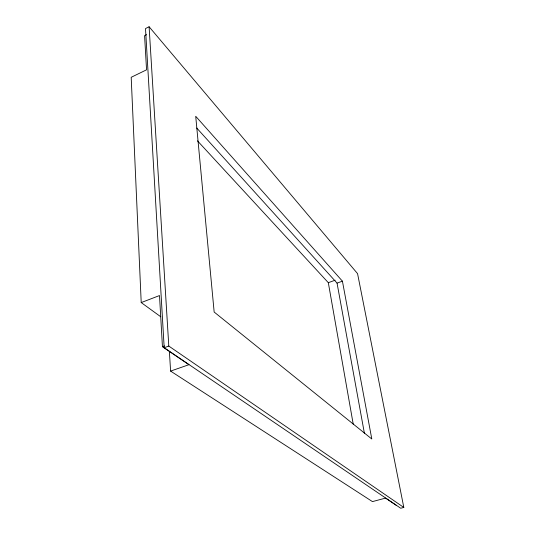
<?xml version="1.0" encoding="UTF-8"?>
<svg xmlns="http://www.w3.org/2000/svg" width="535" height="535" viewBox="0 0 535 535"><rect width="100%" height="100%" fill="white"/><g stroke="black" fill="none" stroke-linecap="round" stroke-linejoin="round"><path stroke-width="0.8" d="M149.105 26.75L145.507 28.569L164.185 347.73L400.722 508.25L403.811 507.441L357.561 273.632L149.105 26.75L168.799 346.065L403.811 507.441M146.59 34.648L144.584 35.658L146.55 69.817L131.189 77.294L141.213 302.576L160.794 316.794M141.213 302.576L159.504 295.554L162.439 346.72L188.942 364.696L170.598 371.096L169.381 351.334M197.455 140.825L328.316 282.681L335.151 280.2M196.74 128.039L337.05 283.109L342.42 281.169L371.798 438.988L214.16 312.039L195.716 116.289L342.42 281.169M162.439 346.72L164.566 345.951M164.185 347.73L168.799 346.065M170.598 371.096L372.454 501.603L385.588 498.092L396.241 505.314M337.05 283.109L364.415 433.363M328.316 282.681L353.22 424.128"/></g></svg>
